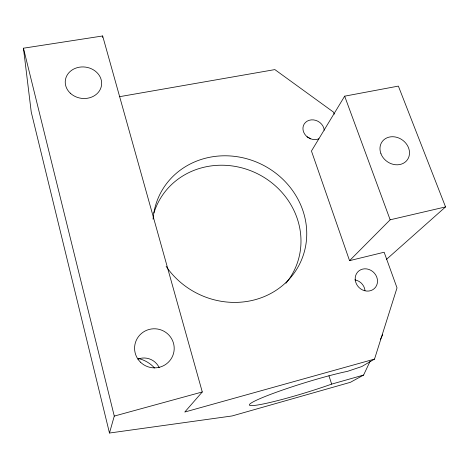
<?xml version="1.0" encoding="UTF-8"?>
<svg xmlns="http://www.w3.org/2000/svg" width="469" height="469" viewBox="0 0 469 469"><rect width="100%" height="100%" fill="white"/><g stroke="black" fill="none" stroke-linecap="round" stroke-linejoin="round"><path stroke-width="0.7" d="M102.594 37.42L102.658 35.966L23.45 48.207L31.247 112.091L109.482 433.034L232.137 415.95L350.419 382.305L363.592 375.065L370.158 361.165M109.482 433.034L114.272 416.085L23.45 48.207M363.592 375.065L331.659 384.117A58.824 4.866 -17.2 0 1 258.085 404.923A58.824 4.866 -17.2 0 1 271.774 393.925A58.824 4.866 -17.2 0 1 347.582 371.325L361.763 366.553L374.52 359.107L397.02 287.872L384.146 252.234L349.552 260.653L311.451 151.018L344.662 96.168L398.369 86.097L445.55 206.911L386.427 259.421M380.482 339.322L382.675 334.69M102.658 35.966L202.28 391.967L184.78 412.034L374.52 359.107M349.552 260.653L390.155 219.803L445.55 206.911M114.272 416.085L202.28 391.967M119.431 96.708L274.863 69.6L333.518 112.138L334.256 114.178M138.384 358.556C144.534 359.881 150.309 363.305 154.524 367.983M344.662 96.168L390.155 219.803M328.939 375.775L331.659 384.117M153.914 213.008A76.037 70.538 26.2 0 1 259.463 174.761A76.037 70.538 26.2 0 1 285.92 283.258M137.857 359.096A16.972 16.849 -24.5 0 1 159.214 367.684M307.031 136.878A10.547 9.222 29.3 0 1 310.595 138.906M354.881 279.911A11.25 10.16 45.5 0 1 365.005 290.686M318.926 138.806A10.986 9.509 29.3 0 1 303.666 132.164A10.986 9.509 29.3 0 1 311.258 119.882A10.986 9.509 29.3 0 1 324.214 130.259M153.064 219.164A78.071 72.109 26.2 0 1 257.886 162.661A78.071 72.109 26.2 0 1 289.924 278.363A78.071 72.109 26.2 0 1 166.137 266.374M140.448 362.156A19.821 19.546 8.9 0 0 173.553 353.368A19.821 19.546 8.9 0 0 149.16 329.443A19.821 19.546 8.9 0 0 140.448 362.156M70.262 93.155A18.256 15.747 7.7 0 0 100.923 87.773A18.256 15.747 7.7 0 0 79.161 67.231A18.256 15.747 7.7 0 0 70.262 93.155M355.232 279.747A11.748 10.529 44.8 0 0 372.779 289.719A11.748 10.529 44.8 0 0 371.026 270.402A11.748 10.529 44.8 0 0 355.232 279.747M380.951 153.75A15.524 13.202 35.8 0 0 406.23 161.154A15.524 13.202 35.8 0 0 397.038 137.388A15.524 13.202 35.8 0 0 380.951 153.75"/></g></svg>
